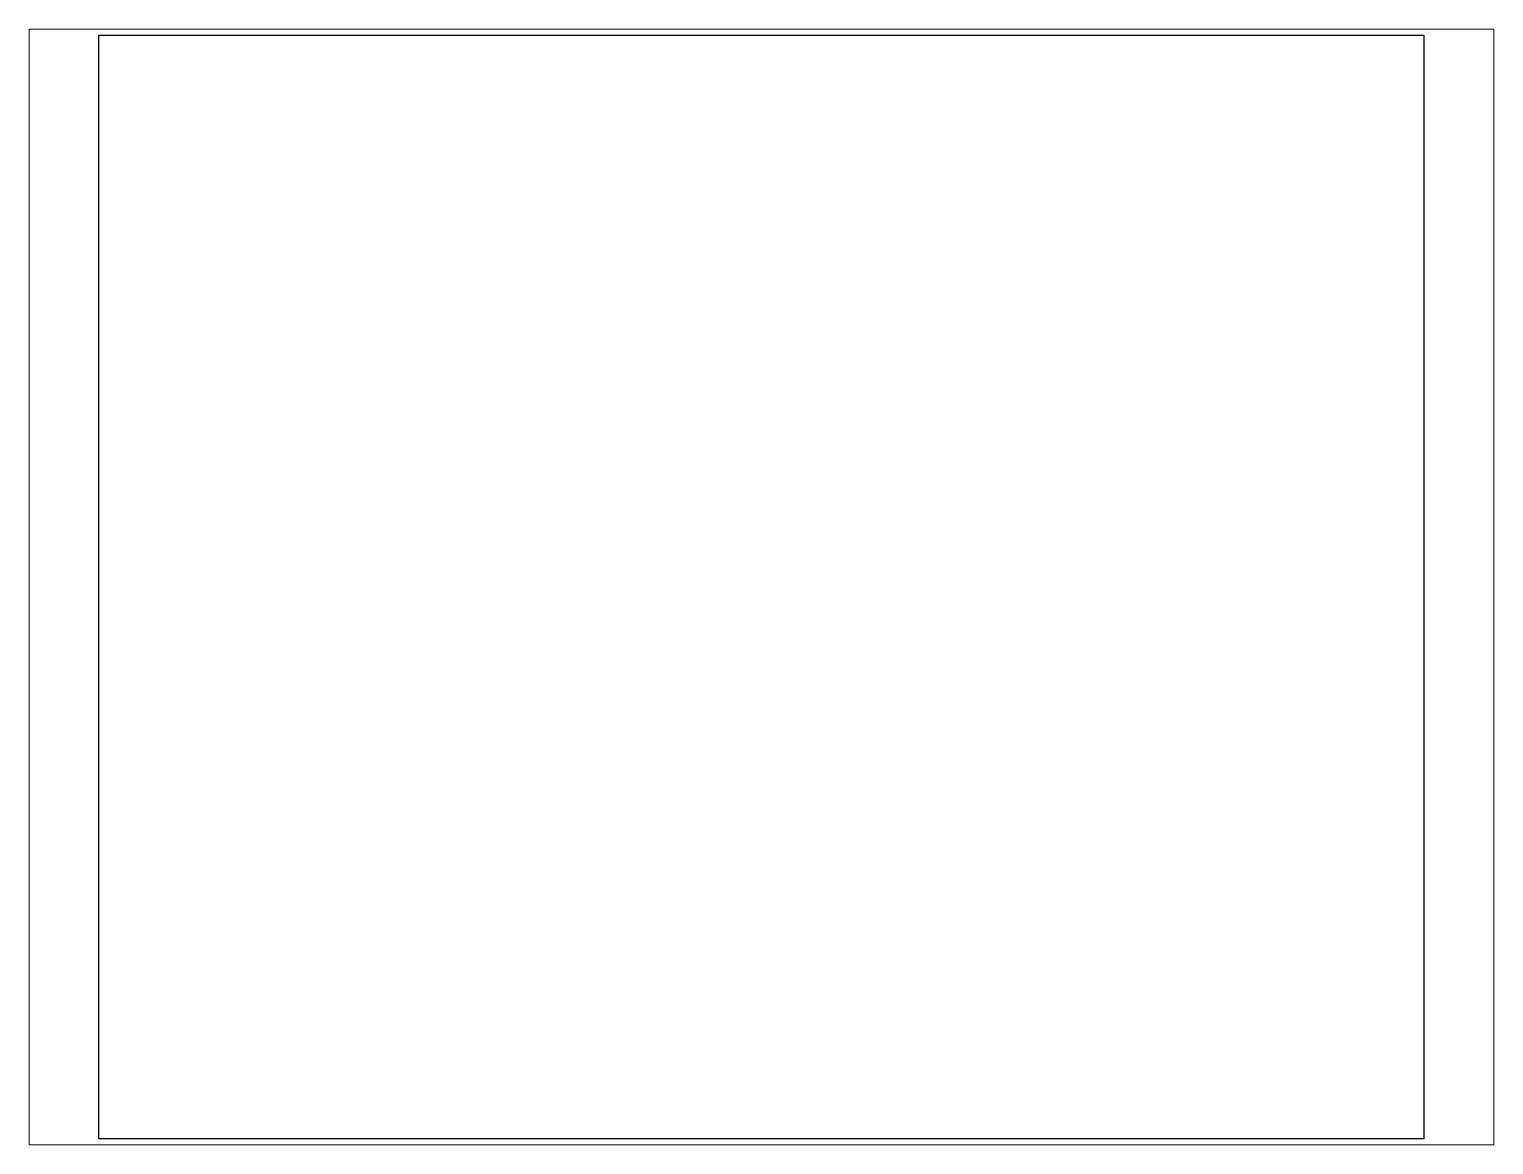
# Paper-space layout 'Layout1' of a CAD drawing. Header units: millimetres. Extents: x 1.05 to 9.45, y 0.8 to 7.2.
# The model-space entities are those that its viewports show. They can reach past a viewport. Long polylines and large blocks are cut down to what shows.
import ezdxf

# ---------------------------------------------------------------- set-up
doc = ezdxf.new("R2010")
doc.units = ezdxf.units.MM
doc.header["$MEASUREMENT"] = 0

# ---------------------------------------------------------------- blocks, each defined once
blk = doc.blocks.new('MAC_P')
blk.add_lwpolyline([(0, 250), (300, 250), (300, 0), (0, 0)], close=True)

msp = doc.modelspace()

# ---------------------------------------------------------------- block references
msp.add_blockref('MAC_P', (0, 0))

psp = doc.layouts.get("Layout1")

# ---------------------------------------------------------------- viewports
at = {"layer": '0'}
psp.add_viewport(center=(5.25, 4), size=(8.4, 6.4), view_center_point=(150.0557, 124.9981), view_height=252.601118, dxfattribs=at)

doc.saveas('drawing.dxf')
